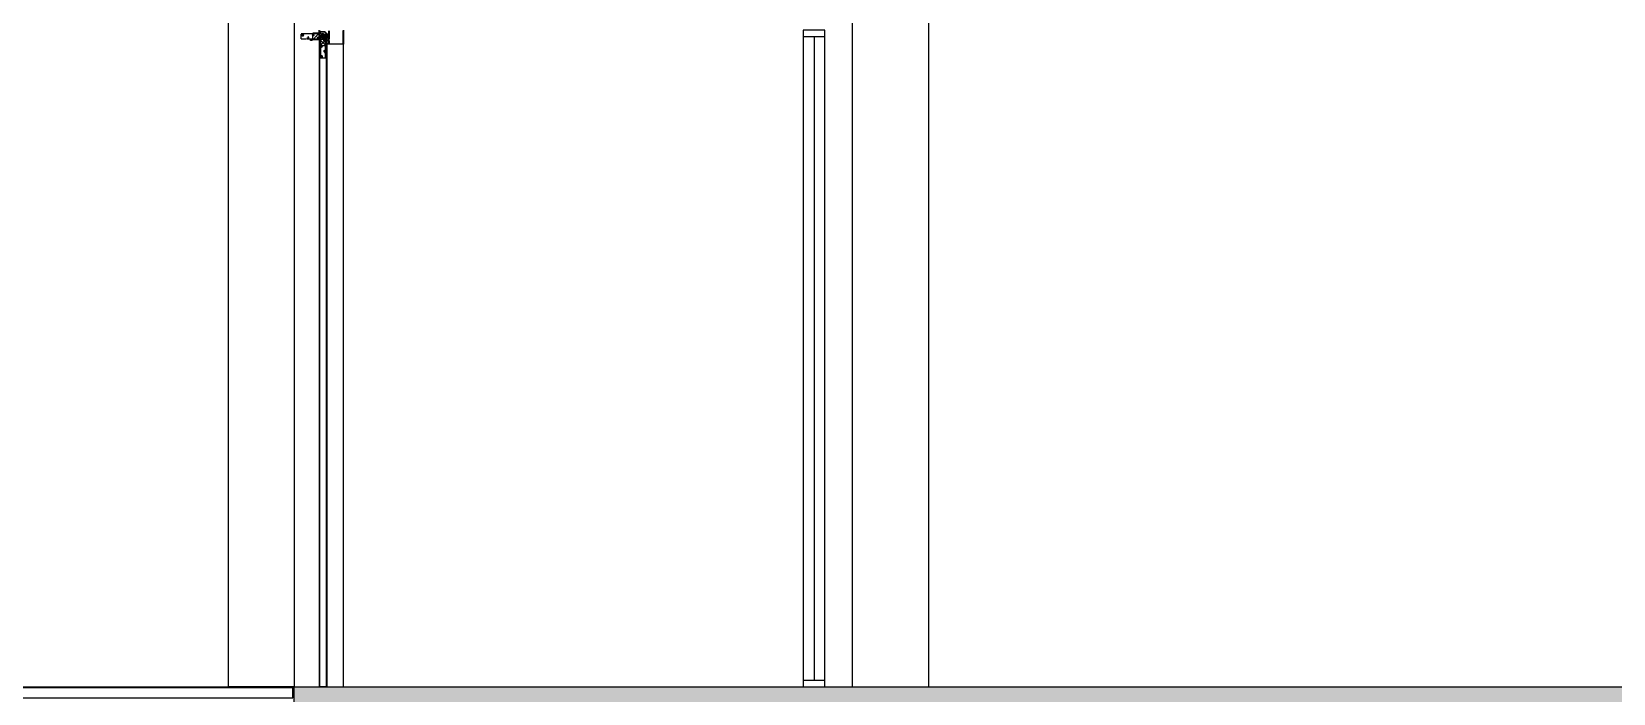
# Model space of a CAD drawing. Header units: millimetres. Extents: x 922366 to 1647943, y -534868 to 518781.
# Drawn here: x 1257360 to 1264587, y 186292 to 189315 of the extents above; entities that cross this region are included whole.
import ezdxf
from ezdxf.xclip import XClip

# ---------------------------------------------------------------- set-up
doc = ezdxf.new("R2010")
doc.units = ezdxf.units.MM
doc.header["$XCLIPFRAME"] = 0
doc.linetypes.add('XR-SECTION$0$CENTER', pattern=[50.8, 31.75, -6.35, 6.35, -6.35])
doc.linetypes.add('XR-SECTION$0$HID', pattern=[2.3, 1.5, -0.8])
for name, color, linetype in [('XR-SECTION$0$0-S-col', 4, 'Continuous'), ('XR-SECTION$0$A-wall-유리파티션', 5, 'Continuous'), ('XR-SECTION$0$CON', 2, 'Continuous'), ('XR-SECTION$0$DOOR', 6, 'Continuous'), ('XR-SECTION$0$ELE-6', 6, 'Continuous'), ('XR-SECTION$0$ELE-8', 8, 'Continuous'), ('XR-SECTION$0$F.D_252', 252, 'Continuous'), ('XR-SECTION$0$F.D_Door_p', 5, 'Continuous'), ('XR-SECTION$0$F.D_frame', 4, 'Continuous'), ('XR-SECTION$0$FI', 6, 'Continuous'), ('XR-SECTION$0$HAT-254', 254, 'Continuous'), ('XR-SECTION$0$STEEL', 4, 'Continuous'), ('XR-SECTION$0$WALL-GLASS', 4, 'Continuous')]:
    doc.layers.add(name, color=color, linetype=linetype)

# ---------------------------------------------------------------- blocks, each defined once
blk = doc.blocks.new('XR-SECTION$0$str-sec2')
at = {"layer": 'XR-SECTION$0$ELE-8', "color": 252}
blk.add_lwpolyline([(5771.1, -3), (8269, -3)], dxfattribs=at)
at = {"layer": 'XR-SECTION$0$FI', "color": 252}
blk.add_lwpolyline([(5734, 0), (8269, 0)], dxfattribs=at)
at = {"layer": 'XR-SECTION$0$STEEL', "color": 252}
for points in [[(5749, -50), (8269, -50), (8269, 0)], [(8275, -56), (8275, 0), (8269, 0)]]:
    blk.add_lwpolyline(points, dxfattribs=at)
blk = doc.blocks.new('*U693348')
at = {"layer": 'XR-SECTION$0$A-wall-유리파티션', "color": 252}
for p, q in [((107599.9, 48802.7), (107499.9, 48802.7)), ((107499.9, 45862.7), (107599.9, 45862.7))]:
    blk.add_line(p, q, dxfattribs=at)
blk.add_lwpolyline([(107599.9, 48832.7), (107499.9, 48832.7), (107499.9, 45832.7), (107599.9, 45832.7), (107599.9, 48832.7)], dxfattribs=at)
at = {"layer": 'XR-SECTION$0$WALL-GLASS', "color": 252}
blk.add_line((107549.9, 45862.7), (107549.9, 48802.7), dxfattribs=at)
blk = doc.blocks.new('XR-SECTION')
at = {"layer": 'XR-SECTION$0$HAT-254'}
h = blk.add_hatch(color=8, dxfattribs=at)
h.dxf.hatch_style = 1
h.paths.add_polyline_path([(280650, 31793.637), (280650, 31943.637), (267725, 31943.637), (267725, 31793.637)])
at = {"layer": 'XR-SECTION$0$0-S-col', "color": 8}
for points in [[(267425, 39893.637), (267725, 39893.637), (267725, 31943.637), (267425, 31943.637)], [(270275, 31943.637), (270625, 31943.637), (270625, 36293.637), (270275, 36293.637)]]:
    blk.add_lwpolyline(points, close=True, dxfattribs=at)
at = {"layer": 'XR-SECTION$0$CON', "color": 8}
blk.add_lwpolyline([(267725, 31793.637), (267725, 31943.637), (280650, 31943.637), (280650, 31793.637), (267725, 31793.637)], dxfattribs=at)
at = {"layer": 'XR-SECTION$0$DOOR', "color": 8}
blk.add_lwpolyline([(267873.168, 31943.637), (267839.601, 31943.637), (267839.601, 34928.414), (267845.941, 34935.874), (267864.59, 34935.874), (267870.932, 34928.414), (267870.932, 34917.225), (267870.335, 34917.225), (267870.335, 34928.226), (267864.279, 34935.277), (267846.188, 34935.277), (267840.197, 34928.167), (267840.197, 31944.234), (267873.168, 31944.234)], dxfattribs=at)
blk.add_lwpolyline([(267872.571, 31943.637), (267872.571, 34927.25, 1.04463446), (267871.529, 34927.296), (267871.529, 34917.225), (267870.932, 34917.225), (267870.932, 34927.296, -1.03026922), (267873.168, 34927.229), (267873.168, 31943.637)], format="xyb", dxfattribs=at)
at = {"layer": 'XR-SECTION$0$F.D_252', "color": 8}
for p, q in [((267845.195, 34914.919), (267845.195, 34814.962)), ((267853.401, 34914.919), (267859.368, 34914.919)), ((267856.384, 34911.935), (267856.384, 34917.902)), ((267867.573, 34814.962), (267867.573, 34914.919)), ((267867.573, 34814.962), (267845.195, 34814.962))]:
    blk.add_line(p, q, dxfattribs=at)
for centre, radius in [((267856.384, 34914.919), 7.832), ((267856.384, 34914.919), 7.459), ((267856.384, 34914.919), 4.849), ((267849.671, 34870.162), 2.238), ((267863.098, 34894.032), 2.238), ((267863.098, 34846.292), 2.238), ((267849.671, 34822.422), 2.238)]:
    blk.add_circle(centre, radius, dxfattribs=at)
for centre, radius, start in [((267856.384, 34914.919), 11.189, 0), ((267849.671, 34870.162), 4.476, 270), ((267863.098, 34894.032), 4.476, 270), ((267863.098, 34846.292), 4.476, 270), ((267849.671, 34822.422), 4.476, 270)]:
    blk.add_arc(centre, radius, start, 180, dxfattribs=at)
at = {"layer": 'XR-SECTION$0$F.D_Door_p', "color": 8, "linetype": 'XR-SECTION$0$CENTER', "lineweight": 5, "ltscale": 0.1}
blk.add_line((267868.844, 34920.886), (267874.662, 34920.886), dxfattribs=at)
at = {"layer": 'XR-SECTION$0$F.D_Door_p', "color": 8}
blk.add_line((267950, 31943.637), (267950, 34883.216), dxfattribs=at)
for points in [[(267870.932, 34919.208), (267870.932, 34922.564), (267870.335, 34922.564), (267870.335, 34919.208)], [(267871.529, 34919.208), (267871.529, 34922.564), (267870.932, 34922.564), (267870.932, 34919.208)], [(267873.168, 34917.716), (267873.168, 34924.056), (267872.571, 34924.056), (267872.571, 34917.716)]]:
    blk.add_lwpolyline(points, close=True, dxfattribs=at)
at = {"layer": 'XR-SECTION$0$F.D_frame', "color": 8, "linetype": 'XR-SECTION$0$HID'}
for p, q in [((267856.384, 34926.108), (267756.428, 34926.108)), ((267756.428, 34903.729), (267756.428, 34926.108)), ((267809.459, 34900), (267809.459, 34929.837)), ((267839.297, 34929.837), (267809.459, 34929.837)), ((267809.459, 34900), (267839.297, 34929.837)), ((267810.354, 34900.895), (267810.354, 34928.942)), ((267838.402, 34928.942), (267810.354, 34928.942)), ((267828.784, 34913.745), (267858.621, 34883.907)), ((267838.402, 34900.895), (267838.402, 34928.942)), ((267839.297, 34900), (267839.297, 34929.837)), ((267853.401, 34914.919), (267859.368, 34914.919)), ((267856.384, 34917.902), (267856.384, 34911.935)), ((267876.743, 34925.115), (267869.633, 34931.105)), ((267869.88, 34931.702), (267877.34, 34925.362)), ((267876.743, 34907.024), (267876.743, 34925.115)), ((267877.34, 34925.362), (267877.34, 34906.713)), ((267756.428, 34903.729), (267856.384, 34903.729)), ((267808.647, 34898.135), (267796.712, 34898.135)), ((267807.454, 34896.941), (267797.906, 34896.941)), ((267839.297, 34900), (267809.459, 34900)), ((267838.402, 34900.895), (267810.354, 34900.895)), ((267858.622, 34900.371), (267858.622, 34900.967)), ((267858.622, 34900.371), (267858.622, 34899.774)), ((267858.691, 34900.371), (267858.691, 34900.967)), ((267858.691, 34900.967), (267869.692, 34900.967)), ((267869.88, 34900.371), (267858.691, 34900.371)), ((267865.522, 34898.732), (267859.182, 34898.732)), ((267859.182, 34898.732), (267859.182, 34898.135)), ((267859.182, 34898.135), (267865.522, 34898.135)), ((267864.03, 34900.967), (267860.674, 34900.967)), ((267860.674, 34900.967), (267860.674, 34900.371)), ((267864.03, 34900.371), (267860.674, 34900.371)), ((267860.674, 34900.371), (267860.674, 34899.774)), ((267860.674, 34900.371), (267864.03, 34900.371)), ((267860.674, 34899.774), (267864.03, 34899.774)), ((267864.03, 34900.371), (267864.03, 34900.967)), ((267864.03, 34899.774), (267864.03, 34900.371)), ((267865.522, 34898.135), (267865.522, 34898.732)), ((267869.692, 34900.967), (267876.743, 34907.024)), ((267877.34, 34906.713), (267869.88, 34900.371))]:
    blk.add_line(p, q, dxfattribs=at)
at = {"layer": 'XR-SECTION$0$F.D_frame', "color": 8}
for p, q in [((267870.932, 34917.156), (267870.335, 34917.156)), ((267870.932, 34917.156), (267871.529, 34917.156)), ((267871.303, 34901.063), (267841.466, 34901.063)), ((267841.466, 34901.063), (267841.466, 34871.225)), ((267871.303, 34871.225), (267841.466, 34901.063)), ((267841.466, 34871.225), (267871.303, 34901.063)), ((267871.303, 34871.225), (267841.466, 34871.225)), ((267870.408, 34900.167), (267842.361, 34900.167)), ((267842.361, 34900.167), (267842.361, 34872.12)), ((267870.408, 34872.12), (267842.361, 34872.12)), ((267870.408, 34900.167), (267870.408, 34872.12)), ((267871.303, 34901.063), (267871.303, 34871.225))]:
    blk.add_line(p, q, dxfattribs=at)
at = {"layer": 'XR-SECTION$0$F.D_frame', "color": 8, "linetype": 'XR-SECTION$0$HID', "lineweight": 5, "ltscale": 0.1}
blk.add_line((267862.352, 34902.459), (267862.352, 34896.641), dxfattribs=at)
at = {"layer": 'XR-SECTION$0$F.D_frame', "color": 8}
for points in [[(267950, 34943.637), (267950, 34879.576), (267876.749, 34879.576, -1.02757198), (267876.822, 34882.259), (267882.865, 34882.013), (267882.865, 34895.151), (267875.406, 34895.151), (267882.865, 34902.61), (267882.865, 34939.908)], [(267884.059, 34941.101), (267884.059, 34902.116), (267878.287, 34896.345), (267884.059, 34896.345), (267884.059, 34880.769), (267876.761, 34881.067, 1.04164897), (267876.749, 34880.769), (267948.806, 34880.769), (267948.806, 34942.444)]]:
    blk.add_lwpolyline(points, format="xyb", dxfattribs=at)
for points in [[(267845.568, 34939.908), (267838.109, 34932.45), (267838.109, 34943.637)], [(267839.302, 34942.444), (267839.302, 34935.331), (267845.074, 34941.101)]]:
    blk.add_lwpolyline(points, dxfattribs=at)
at = {"layer": 'XR-SECTION$0$F.D_frame', "color": 8, "linetype": 'XR-SECTION$0$HID'}
for centre, radius in [((267763.888, 34921.632), 2.238), ((267787.758, 34908.205), 2.238), ((267811.628, 34921.632), 2.238), ((267835.498, 34908.205), 2.238), ((267856.384, 34914.919), 7.832), ((267856.384, 34914.919), 7.459), ((267856.384, 34914.919), 4.849)]:
    blk.add_circle(centre, radius, dxfattribs=at)
for centre, radius, start in [((267763.888, 34921.632), 4.476, 180), ((267787.758, 34908.205), 4.476, 180), ((267811.628, 34921.632), 4.476, 180), ((267835.498, 34908.205), 4.476, 180), ((267856.384, 34914.919), 11.189, 270)]:
    blk.add_arc(centre, radius, start, 90, dxfattribs=at)
at = {"layer": 'XR-SECTION$0$CON', "color": 8}
blk.add_blockref('XR-SECTION$0$str-sec2', (259450, 31943.637), dxfattribs=at)
at = {"layer": 'XR-SECTION$0$ELE-6', "color": 8, "rotation": 180.0000115722648}
blk.add_blockref('*U693348', (377649.928, 80776.407), dxfattribs=at)

msp = doc.modelspace()

# ---------------------------------------------------------------- block references
ref = msp.add_blockref('XR-SECTION', (990835, 154378.4))
XClip(ref).set_block_clipping_path([(206242.8352452423, 20890.304656419), (289034.4951767688, 43917.4244884686)])

doc.saveas('drawing.dxf')
